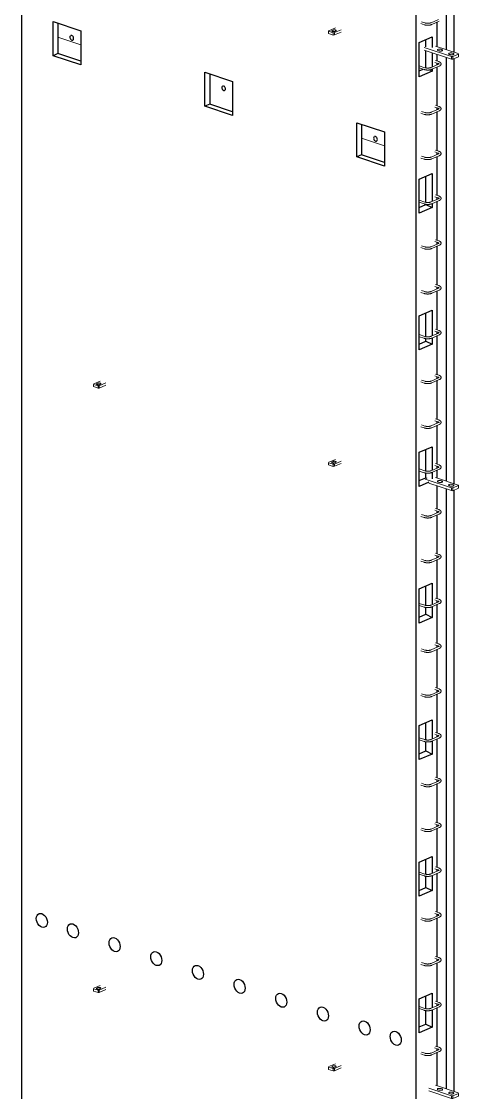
# Model space of a CAD drawing. Header units: millimetres. Extents: x -5423 to 14188, y 1067 to 21611.
# Drawn here: x 3057 to 4833, y 6083 to 10434 of the extents above; entities that cross this region are included whole.
import ezdxf

# ---------------------------------------------------------------- set-up
doc = ezdxf.new("R2010")
doc.units = ezdxf.units.MM
for name, color, linetype, lineweight in [('A-GENM', 13, 'Continuous', 18), ('A-WALL', 113, 'Continuous', 25), ('S-RBAR', 171, 'Continuous', 18)]:
    doc.layers.add(name, color=color, linetype=linetype, lineweight=lineweight)

# ---------------------------------------------------------------- blocks, each defined once
blk = doc.blocks.new('Rebar Bar - Part 2227165887-431004-3D Ortho')
at = {"layer": 'S-RBAR'}
blk.add_polyline3d([(9634.4, 13339.6, 0), (9634.2, 13338.9, 0), (9634.1, 13338.2, 0), (9634.1, 13337.4, 0), (9634.1, 13336.7, 0), (9634.2, 13336, 0), (9634.4, 13335.3, 0)], dxfattribs=at)
blk = doc.blocks.new('Rebar Bar - Part 3131074535-431004-3D Ortho')
at = {"layer": 'S-RBAR'}
blk.add_line((9782, 10370.1), (9875.4, 10339), dxfattribs=at)
blk = doc.blocks.new('Rebar Bar - Part 2227165887-V4-3D Ortho')
at = {"layer": 'S-RBAR'}
blk.add_polyline3d([(9634.4, 9153.9, 0), (9634.2, 9153.2, 0), (9634.1, 9152.5, 0), (9634.1, 9151.8, 0), (9634.1, 9151, 0), (9634.2, 9150.3, 0), (9634.4, 9149.6, 0), (9634.5, 9149.4, 0)], dxfattribs=at)
blk = doc.blocks.new('Rebar Bar - Part 981547073-431004-3D Ortho')
at = {"layer": 'S-RBAR'}
for p, q in [((11328.9, 13535.7), (11298.6, 13522.5)), ((11301.8, 13515.2), (11332.1, 13528.4))]:
    blk.add_line(p, q, dxfattribs=at)
blk = doc.blocks.new('Rebar Bar - Part 2227165887-V6-3D Ortho')
at = {"layer": 'S-RBAR'}
for points in [[(11301.8, 13515.2, 0), (11301.2, 13514.9, 0), (11300.5, 13514.7, 0), (11299.8, 13514.4, 0), (11299.1, 13514.2, 0), (11298.4, 13514, 0), (11297.7, 13513.8, 0), (11297, 13513.6, 0), (11296.2, 13513.4, 0), (11295.4, 13513.2, 0), (11294.6, 13513.1, 0), (11293.8, 13513, 0), (11293, 13512.8, 0), (11292.2, 13512.7, 0), (11291.4, 13512.6, 0), (11290.6, 13512.5, 0), (11289.7, 13512.4, 0), (11288.9, 13512.4, 0), (11288, 13512.3, 0), (11287.2, 13512.3, 0), (11286.3, 13512.3, 0), (11285.4, 13512.3, 0), (11284.6, 13512.3, 0), (11283.7, 13512.3, 0), (11282.9, 13512.3, 0), (11282, 13512.4, 0), (11281.2, 13512.4, 0), (11280.3, 13512.5, 0), (11279.5, 13512.6, 0), (11278.6, 13512.6, 0), (11277.8, 13512.8, 0), (11277, 13512.9, 0), (11276.2, 13513, 0), (11275.4, 13513.2, 0), (11274.6, 13513.3, 0), (11273.9, 13513.5, 0), (11273.1, 13513.7, 0), (11272.4, 13513.9, 0), (11271.6, 13514.1, 0), (11270.9, 13514.3, 0), (11270.8, 13514.3, 0)], [(11298.6, 13522.5, 0), (11298.2, 13522.3, 0), (11297.7, 13522.2, 0), (11297.3, 13522, 0), (11296.7, 13521.8, 0), (11296.2, 13521.7, 0), (11295.6, 13521.5, 0), (11295.1, 13521.4, 0), (11294.5, 13521.2, 0), (11293.8, 13521.1, 0), (11293.2, 13521, 0), (11292.5, 13520.8, 0), (11291.9, 13520.7, 0), (11291.2, 13520.6, 0), (11290.5, 13520.6, 0), (11289.8, 13520.5, 0), (11289.1, 13520.4, 0), (11288.3, 13520.4, 0), (11287.6, 13520.3, 0), (11286.9, 13520.3, 0), (11286.1, 13520.3, 0), (11285.4, 13520.3, 0), (11284.7, 13520.3, 0), (11283.9, 13520.3, 0), (11283.2, 13520.3, 0), (11282.5, 13520.3, 0), (11281.7, 13520.4, 0), (11281, 13520.4, 0), (11280.3, 13520.5, 0), (11279.6, 13520.6, 0), (11278.9, 13520.7, 0), (11278.2, 13520.8, 0), (11277.6, 13520.9, 0), (11276.9, 13521, 0), (11276.3, 13521.1, 0), (11275.7, 13521.3, 0), (11275.1, 13521.4, 0), (11274.5, 13521.6, 0), (11273.9, 13521.7, 0), (11273.4, 13521.9, 0), (11273.3, 13521.9, 0)]]:
    blk.add_polyline3d(points, dxfattribs=at)
blk = doc.blocks.new('Rebar Bar - Part 3131074535-V7-3D Ortho')
at = {"layer": 'S-RBAR'}
for p, q in [((11257, 13518.9), (11270.8, 13514.3)), ((11273.3, 13521.9), (11259.6, 13526.5))]:
    blk.add_line(p, q, dxfattribs=at)
blk = doc.blocks.new('Rebar Bar - Part 3166313199-431004-3D Ortho')
at = {"layer": 'S-RBAR'}
for p, q in [((11313.7, 13543.5), (11327.4, 13539)), ((11329.9, 13546.6), (11316.2, 13551.1))]:
    blk.add_line(p, q, dxfattribs=at)
blk = doc.blocks.new('Rebar Bar - Part 2227165887-V5-3D Ortho')
at = {"layer": 'S-RBAR'}
for points in [[(11331.5, 13536.7, 0), (11331.5, 13536.7, 0), (11331.4, 13536.8, 0), (11331.3, 13536.9, 0), (11331.2, 13537, 0), (11331, 13537.2, 0), (11330.8, 13537.3, 0), (11330.6, 13537.5, 0), (11330.3, 13537.7, 0), (11330, 13537.9, 0), (11329.7, 13538, 0), (11329.3, 13538.2, 0), (11328.9, 13538.4, 0), (11328.4, 13538.6, 0), (11328, 13538.8, 0), (11327.5, 13538.9, 0), (11327.4, 13539, 0)], [(11331.5, 13537.4, 0), (11331.5, 13537.4, 0), (11331.5, 13537.3, 0), (11331.4, 13537.3, 0), (11331.3, 13537.2, 0), (11331.2, 13537, 0), (11331, 13536.9, 0), (11330.8, 13536.7, 0), (11330.6, 13536.6, 0), (11330.3, 13536.4, 0), (11330, 13536.2, 0), (11329.7, 13536, 0), (11329.3, 13535.9, 0), (11328.9, 13535.7, 0)], [(11332.1, 13528.4, 0), (11332.7, 13528.6, 0), (11333.4, 13528.9, 0), (11333.9, 13529.3, 0), (11334.5, 13529.6, 0), (11335.1, 13529.9, 0), (11335.6, 13530.3, 0), (11336.1, 13530.7, 0), (11336.6, 13531.1, 0), (11337, 13531.6, 0), (11337.5, 13532, 0), (11337.9, 13532.5, 0), (11338.3, 13533.1, 0), (11338.6, 13533.7, 0), (11338.9, 13534.3, 0), (11339.1, 13534.9, 0), (11339.3, 13535.6, 0), (11339.4, 13536.3, 0), (11339.5, 13537.1, 0), (11339.4, 13537.8, 0), (11339.3, 13538.5, 0), (11339.1, 13539.2, 0), (11338.9, 13539.8, 0), (11338.6, 13540.4, 0), (11338.3, 13541, 0), (11337.9, 13541.6, 0), (11337.5, 13542.1, 0), (11337, 13542.5, 0), (11336.6, 13543, 0), (11336.1, 13543.4, 0), (11335.6, 13543.8, 0), (11335, 13544.2, 0), (11334.5, 13544.5, 0), (11333.9, 13544.8, 0), (11333.3, 13545.2, 0), (11332.7, 13545.4, 0), (11332.1, 13545.7, 0), (11331.4, 13546, 0), (11330.8, 13546.3, 0), (11330.1, 13546.5, 0), (11329.9, 13546.6, 0)]]:
    blk.add_polyline3d(points, dxfattribs=at)
blk = doc.blocks.new('Rebar Bar - Part 3131074535-V12-3D Ortho')
at = {"layer": 'S-RBAR'}
for p, q in [((11273.3, 11338.1), (11250.8, 11345.6)), ((11250.8, 11337.2), (11270.8, 11330.5))]:
    blk.add_line(p, q, dxfattribs=at)
blk = doc.blocks.new('Rebar Bar - Part 3131074535-V13-3D Ortho')
at = {"layer": 'S-RBAR'}
for p, q in [((11016.2, 9959.3), (11109.6, 9928.2)), ((11257, 9879.2), (11270.8, 9874.6)), ((11273.3, 9882.2), (11259.6, 9886.8))]:
    blk.add_line(p, q, dxfattribs=at)
blk = doc.blocks.new('Rebar Bar - Part 3166313199-V14-3D Ortho')
at = {"layer": 'S-RBAR'}
for p, q in [((11329.9, 6267.1), (11316.2, 6271.7)), ((11313.3, 6264.2), (11327.4, 6259.5))]:
    blk.add_line(p, q, dxfattribs=at)
blk = doc.blocks.new('RR spread anchor face based - RR-SA-2_5-150-V17-3D Ortho')
at = {"layer": 'A-GENM'}
for p, q in [((10883.9, 6188.1), (10882.5, 6186)), ((10882.5, 6186), (10901.3, 6179.8)), ((10882.5, 6176.8), (10882.5, 6186)), ((10910.2, 6199.5), (10883.9, 6188.1)), ((10896.8, 6189.1), (10900.8, 6190.8)), ((10901.3, 6179.8), (10906.4, 6180.6)), ((10901.3, 6170.5), (10901.3, 6179.8)), ((10906.4, 6180.6), (10932.8, 6192)), ((10932.8, 6182.8), (10906.4, 6171.3)), ((10906.4, 6180.6), (10906.4, 6171.3)), ((10911.3, 6187.3), (10907.3, 6185.6)), ((10901.3, 6170.5), (10882.5, 6176.8)), ((10906.4, 6171.3), (10901.3, 6170.5))]:
    blk.add_line(p, q, dxfattribs=at)
for points in [[(10907.3, 6185.6, 0), (10906, 6185.1, 0), (10904.3, 6184.8, 0), (10902.5, 6184.7, 0), (10900.7, 6184.7, 0), (10899, 6184.9, 0), (10897.5, 6185.3, 0), (10896.3, 6185.8, 0), (10895.4, 6186.5, 0), (10895.1, 6187.1, 0)], [(10895.2, 6187.8, 0), (10895.8, 6188.5, 0), (10896.8, 6189.1, 0)], [(10900.8, 6190.8, 0), (10902.1, 6191.2, 0), (10903.8, 6191.6, 0), (10905.6, 6191.7, 0), (10907.4, 6191.6, 0), (10909.1, 6191.4, 0), (10910.6, 6191, 0), (10911.8, 6190.5, 0), (10912.6, 6189.9, 0), (10913, 6189.2, 0), (10912.9, 6188.5, 0), (10912.3, 6187.9, 0), (10911.3, 6187.3, 0)]]:
    blk.add_polyline3d(points, dxfattribs=at)
blk = doc.blocks.new('RR spread anchor face based - RR-SA-2_5-150-1876458-3D Ortho')
at = {"layer": 'A-GENM'}
for p, q in [((10883.9, 12851.5), (10882.5, 12849.4)), ((10882.5, 12849.4), (10901.3, 12843.2)), ((10882.5, 12840.2), (10882.5, 12849.4)), ((10901.3, 12833.9), (10882.5, 12840.2)), ((10910.2, 12862.9), (10883.9, 12851.5)), ((10896.8, 12852.5), (10900.8, 12854.2)), ((10901.3, 12843.2), (10906.4, 12844)), ((10901.3, 12833.9), (10901.3, 12843.2)), ((10906.4, 12844), (10932.8, 12855.4)), ((10932.8, 12846.2), (10906.4, 12834.7)), ((10906.4, 12844), (10906.4, 12834.7)), ((10911.3, 12850.7), (10907.3, 12849)), ((10906.4, 12834.7), (10901.3, 12833.9))]:
    blk.add_line(p, q, dxfattribs=at)
for points in [[(10895.1, 12850.7, 0), (10895.2, 12851.2, 0), (10895.8, 12851.9, 0), (10896.8, 12852.5, 0)], [(10907.3, 12849, 0), (10906, 12848.5, 0), (10904.3, 12848.2, 0), (10902.5, 12848.1, 0), (10900.7, 12848.1, 0), (10899, 12848.3, 0), (10897.5, 12848.7, 0), (10896.3, 12849.2, 0), (10895.4, 12849.9, 0), (10895.1, 12850.5, 0)], [(10900.8, 12854.2, 0), (10902.1, 12854.6, 0), (10903.8, 12855, 0), (10905.6, 12855.1, 0), (10907.4, 12855, 0), (10909.1, 12854.8, 0), (10910.6, 12854.4, 0), (10911.8, 12853.9, 0), (10912.6, 12853.3, 0), (10913, 12852.6, 0), (10912.9, 12851.9, 0), (10912.3, 12851.3, 0), (10911.3, 12850.7, 0)]]:
    blk.add_polyline3d(points, dxfattribs=at)
blk = doc.blocks.new('RR spread anchor face based - RR-SA-4_0-180-1726831-3D Ortho')
at = {"layer": 'A-GENM'}
for p, q in [((11290.3, 6100.5), (11382.2, 6069.9)), ((11408.5, 6081.4), (11316.6, 6112)), ((11330.6, 6092.6), (11327.6, 6093.6)), ((11339.5, 6098.8), (11342.5, 6097.8)), ((11382.2, 6058.8), (11290.3, 6089.4)), ((11376.4, 6077.4), (11373.4, 6078.4)), ((11382.2, 6069.9), (11387.6, 6069.4)), ((11382.2, 6058.8), (11382.2, 6069.9)), ((11387.6, 6058.3), (11382.2, 6058.8)), ((11385.2, 6083.6), (11388.2, 6082.6)), ((11387.6, 6069.4), (11410.6, 6079.4)), ((11387.6, 6058.3), (11387.6, 6069.4)), ((11410.6, 6068.3), (11387.6, 6058.3)), ((11410.6, 6079.4), (11408.5, 6081.4)), ((11410.6, 6068.3), (11410.6, 6079.4))]:
    blk.add_line(p, q, dxfattribs=at)
for points in [[(11324.5, 6096.2, 0), (11324.7, 6096.9, 0), (11325.5, 6097.7, 0), (11326.8, 6098.5, 0), (11328.5, 6099.1, 0), (11330.6, 6099.5, 0), (11332.9, 6099.6, 0), (11335.3, 6099.6, 0), (11337.5, 6099.3, 0), (11339.5, 6098.8, 0)], [(11327.6, 6093.6, 0), (11326.1, 6094.3, 0), (11325, 6095.1, 0), (11324.6, 6096, 0)], [(11342.5, 6097.8, 0), (11344, 6097.1, 0), (11345.1, 6096.3, 0), (11345.5, 6095.5, 0), (11345.4, 6094.6, 0), (11344.6, 6093.7, 0), (11343.3, 6093, 0), (11341.6, 6092.4, 0), (11339.4, 6092, 0), (11337.1, 6091.8, 0), (11334.8, 6091.9, 0), (11332.6, 6092.2, 0), (11330.6, 6092.6, 0)], [(11370.3, 6081, 0), (11370.5, 6081.7, 0), (11371.2, 6082.5, 0), (11372.5, 6083.3, 0), (11374.3, 6083.8, 0), (11376.4, 6084.2, 0), (11378.7, 6084.4, 0), (11381, 6084.4, 0), (11383.3, 6084.1, 0), (11385.2, 6083.6, 0)], [(11373.4, 6078.4, 0), (11371.8, 6079.1, 0), (11370.8, 6079.9, 0), (11370.3, 6080.8, 0)], [(11388.2, 6082.6, 0), (11389.8, 6081.9, 0), (11390.8, 6081.1, 0), (11391.3, 6080.2, 0), (11391.1, 6079.3, 0), (11390.4, 6078.5, 0), (11389.1, 6077.7, 0), (11387.3, 6077.2, 0), (11385.2, 6076.8, 0), (11382.9, 6076.6, 0), (11380.6, 6076.6, 0), (11378.3, 6076.9, 0), (11376.4, 6077.4, 0)]]:
    blk.add_polyline3d(points, dxfattribs=at)
blk = doc.blocks.new('RR spread anchor face based - RR-SA-4_0-180-V20-3D Ortho')
at = {"layer": 'A-GENM'}
for p, q in [((11274.5, 8575.1), (11382.2, 8539.2)), ((11408.5, 8550.7), (11316.6, 8581.3)), ((11382.2, 8528.1), (11290.3, 8558.7)), ((11330.6, 8561.9), (11327.6, 8562.9)), ((11339.5, 8568.1), (11342.5, 8567.1)), ((11376.4, 8546.7), (11373.4, 8547.7)), ((11382.2, 8539.2), (11387.6, 8538.7)), ((11382.2, 8528.1), (11382.2, 8539.2)), ((11385.2, 8552.9), (11388.2, 8551.9)), ((11387.6, 8538.7), (11410.6, 8548.7)), ((11387.6, 8527.6), (11387.6, 8538.7)), ((11410.6, 8537.6), (11387.6, 8527.6)), ((11410.6, 8548.7), (11408.5, 8550.7)), ((11410.6, 8537.6), (11410.6, 8548.7)), ((11387.6, 8527.6), (11382.2, 8528.1))]:
    blk.add_line(p, q, dxfattribs=at)
for points in [[(11324.5, 8565.5, 0), (11324.7, 8566.2, 0), (11325.5, 8567, 0), (11326.8, 8567.8, 0), (11328.5, 8568.4, 0), (11330.6, 8568.8, 0), (11332.9, 8568.9, 0), (11335.3, 8568.9, 0), (11337.5, 8568.6, 0), (11339.5, 8568.1, 0)], [(11327.6, 8562.9, 0), (11326.1, 8563.6, 0), (11325, 8564.4, 0), (11324.6, 8565.3, 0)], [(11342.5, 8567.1, 0), (11344, 8566.4, 0), (11345.1, 8565.6, 0), (11345.5, 8564.7, 0), (11345.4, 8563.9, 0), (11344.6, 8563, 0), (11343.3, 8562.3, 0), (11341.6, 8561.7, 0), (11339.4, 8561.3, 0), (11337.1, 8561.1, 0), (11334.8, 8561.2, 0), (11332.6, 8561.4, 0), (11330.6, 8561.9, 0)], [(11370.3, 8550.3, 0), (11370.5, 8551, 0), (11371.2, 8551.8, 0), (11372.5, 8552.5, 0), (11374.3, 8553.1, 0), (11376.4, 8553.5, 0), (11378.7, 8553.7, 0), (11381, 8553.7, 0), (11383.3, 8553.4, 0), (11385.2, 8552.9, 0)], [(11373.4, 8547.7, 0), (11371.8, 8548.4, 0), (11370.8, 8549.2, 0), (11370.3, 8550.1, 0)], [(11388.2, 8551.9, 0), (11389.8, 8551.2, 0), (11390.8, 8550.4, 0), (11391.3, 8549.5, 0), (11391.1, 8548.6, 0), (11390.4, 8547.8, 0), (11389.1, 8547, 0), (11387.3, 8546.4, 0), (11385.2, 8546.1, 0), (11382.9, 8545.9, 0), (11380.6, 8545.9, 0), (11378.3, 8546.2, 0), (11376.4, 8546.7, 0)]]:
    blk.add_polyline3d(points, dxfattribs=at)
blk = doc.blocks.new('RR spread anchor face based - RR-SA-4_0-180-V21-3D Ortho')
at = {"layer": 'A-GENM'}
for p, q in [((11271.4, 10328.6), (11382.2, 10291.8)), ((11382.2, 10280.7), (11271.4, 10317.5)), ((11408.5, 10303.2), (11316.6, 10333.8)), ((11330.6, 10314.5), (11327.6, 10315.5)), ((11339.5, 10320.7), (11342.5, 10319.6)), ((11376.4, 10299.3), (11373.4, 10300.3)), ((11382.2, 10291.8), (11387.6, 10291.2)), ((11382.2, 10280.7), (11382.2, 10291.8)), ((11387.6, 10280.2), (11382.2, 10280.7)), ((11385.2, 10305.4), (11388.2, 10304.4)), ((11387.6, 10291.2), (11410.6, 10301.3)), ((11387.6, 10280.2), (11387.6, 10291.2)), ((11410.6, 10290.2), (11387.6, 10280.2)), ((11410.6, 10301.3), (11408.5, 10303.2)), ((11410.6, 10290.2), (11410.6, 10301.3))]:
    blk.add_line(p, q, dxfattribs=at)
for points in [[(11324.5, 10318.1, 0), (11324.7, 10318.7, 0), (11325.5, 10319.6, 0), (11326.8, 10320.3, 0), (11328.5, 10320.9, 0), (11330.6, 10321.3, 0), (11332.9, 10321.5, 0), (11335.3, 10321.4, 0), (11337.5, 10321.1, 0), (11339.5, 10320.7, 0)], [(11327.6, 10315.5, 0), (11326.1, 10316.2, 0), (11325, 10317, 0), (11324.6, 10317.8, 0)], [(11342.5, 10319.6, 0), (11344, 10319, 0), (11345.1, 10318.2, 0), (11345.5, 10317.3, 0), (11345.4, 10316.4, 0), (11344.6, 10315.6, 0), (11343.3, 10314.8, 0), (11341.6, 10314.2, 0), (11339.4, 10313.8, 0), (11337.1, 10313.7, 0), (11334.8, 10313.7, 0), (11332.6, 10314, 0), (11330.6, 10314.5, 0)], [(11370.3, 10302.8, 0), (11370.5, 10303.5, 0), (11371.2, 10304.4, 0), (11372.5, 10305.1, 0), (11374.3, 10305.7, 0), (11376.4, 10306.1, 0), (11378.7, 10306.3, 0), (11381, 10306.2, 0), (11383.3, 10305.9, 0), (11385.2, 10305.4, 0)], [(11373.4, 10300.3, 0), (11371.8, 10300.9, 0), (11370.8, 10301.7, 0), (11370.3, 10302.6, 0)], [(11388.2, 10304.4, 0), (11389.8, 10303.7, 0), (11390.8, 10302.9, 0), (11391.3, 10302.1, 0), (11391.1, 10301.2, 0), (11390.4, 10300.3, 0), (11389.1, 10299.6, 0), (11387.3, 10299, 0), (11385.2, 10298.6, 0), (11382.9, 10298.4, 0), (11380.6, 10298.5, 0), (11378.3, 10298.8, 0), (11376.4, 10299.3, 0)]]:
    blk.add_polyline3d(points, dxfattribs=at)

msp = doc.modelspace()

# ---------------------------------------------------------------- linework, layer by layer
at = {"layer": 'A-WALL'}
for p, q in [((3057.10601, 13489.20543), (3057.10601, 5745.58236)), ((4660.12831, 5212.06933), (4660.12831, 13008.40011)), ((4782.42011, 12757.39773), (4782.42011, 10319.41684)), ((4815.34273, 10308.45963), (4815.34273, 12751.72209)), ((3185.04676, 10433.50666), (3297.93565, 10395.93532)), ((3185.04676, 10294.78217), (3185.04676, 10433.50666)), ((3204.80135, 10426.932), (3204.80135, 10303.37033)), ((4745.73154, 10331.62742), (4745.73154, 10430.8263)), ((3297.93565, 10395.93532), (3297.93565, 10257.21083)), ((4673.29804, 10348.28887), (4725.97695, 10371.19061)), ((4700.57727, 10331.49271), (4700.57727, 10360.1483)), ((4725.97695, 10371.19061), (4725.97695, 10328.09354)), ((4673.29804, 10209.56437), (4673.29804, 10348.28887)), ((4700.57727, 10245.32109), (4700.57727, 10315.34048)), ((3204.80135, 10303.37033), (3185.04676, 10294.78217)), ((3297.93565, 10257.21083), (3185.04676, 10294.78217)), ((3297.93565, 10272.37365), (3204.80135, 10303.37033)), ((4725.97695, 10306.88703), (4725.97695, 10248.86087)), ((4745.73154, 10273.04602), (4745.73154, 10300.31237)), ((4782.42011, 10288.10179), (4782.42011, 8566.8641)), ((4815.34273, 9986.94636), (4815.34273, 10282.42615)), ((3802.17272, 10228.11667), (3915.06161, 10190.54533)), ((3802.17272, 10089.39218), (3802.17272, 10228.11667)), ((4673.20681, 10233.21449), (4688.93908, 10240.05398)), ((4725.97695, 10232.46612), (4673.29804, 10209.56437)), ((4716.23174, 10237.31863), (4725.97695, 10232.46612)), ((4725.97695, 10240.14282), (4725.97695, 10232.46612)), ((4745.73154, 10257.41198), (4745.73154, 10264.61914)), ((4745.73154, 10091.06004), (4745.73154, 10248.84032)), ((3821.92731, 10221.542), (3821.92731, 10097.98033)), ((3915.06161, 10190.54533), (3915.06161, 10051.82084)), ((3821.92731, 10097.98033), (3802.17272, 10089.39218)), ((3915.06161, 10066.98365), (3821.92731, 10097.98033)), ((3915.06161, 10051.82084), (3802.17272, 10089.39218)), ((4745.73154, 10075.426), (4745.73154, 10082.63316)), ((4745.73154, 9909.07406), (4745.73154, 10066.85434)), ((4419.29867, 10022.72667), (4532.18757, 9985.15533)), ((4419.29867, 9884.00218), (4419.29867, 10022.72667)), ((4439.05326, 10016.15201), (4439.05326, 9892.59034)), ((4532.18757, 9985.15533), (4532.18757, 9846.43084)), ((4815.34443, 9691.00152), (4815.34443, 9986.9471)), ((4439.05326, 9892.59034), (4419.29867, 9884.00218)), ((4532.18757, 9846.43084), (4419.29867, 9884.00218)), ((4532.18757, 9861.59366), (4439.05326, 9892.59034)), ((4745.73154, 9893.44002), (4745.73154, 9900.64718)), ((4745.73154, 9727.08808), (4745.73154, 9884.86836)), ((4673.29804, 9793.3909), (4725.97695, 9816.29265)), ((4673.29804, 9654.66641), (4673.29804, 9793.3909)), ((4700.57727, 9699.36315), (4700.57727, 9805.25033)), ((4725.97695, 9816.29265), (4725.97695, 9702.90293)), ((4745.73154, 9711.45404), (4745.73154, 9718.6612)), ((4673.21954, 9678.32207), (4700.57727, 9690.21563)), ((4725.97695, 9677.56815), (4673.29804, 9654.66641)), ((4700.57727, 9690.21563), (4700.57727, 9691.04769)), ((4700.57727, 9690.21563), (4725.97695, 9677.56815)), ((4725.97695, 9694.18488), (4725.97695, 9677.56815)), ((4745.73154, 9545.1021), (4745.73154, 9702.88238)), ((4815.34273, 8555.90689), (4815.34273, 9691.00078)), ((4745.73154, 9529.46806), (4745.73154, 9536.67521)), ((4745.73154, 9363.11612), (4745.73154, 9520.8964)), ((4745.73154, 9347.48208), (4745.73154, 9354.68923)), ((4745.73154, 9181.13014), (4745.73154, 9338.91041)), ((4673.29804, 9238.49294), (4725.97695, 9261.39468)), ((4673.29804, 9099.76844), (4673.29804, 9238.49294)), ((4700.57727, 9153.40521), (4700.57727, 9250.35237)), ((4725.97695, 9261.39468), (4725.97695, 9156.94498)), ((4700.57727, 9135.31766), (4700.57727, 9145.08975)), ((4725.97695, 9148.22694), (4725.97695, 9122.67019)), ((4745.73154, 9165.4961), (4745.73154, 9172.70325)), ((4745.73154, 8999.14416), (4745.73154, 9156.92443)), ((4673.29804, 9123.45823), (4700.57727, 9135.31766)), ((4725.97695, 9122.67019), (4673.29804, 9099.76844)), ((4700.57727, 9135.31766), (4725.97695, 9122.67019)), ((4745.73154, 8983.51012), (4745.73154, 8990.71727)), ((4745.73154, 8817.44181), (4745.73154, 8974.93845)), ((4745.73154, 8801.52414), (4745.73154, 8808.73129)), ((4745.73154, 8635.1722), (4745.73154, 8792.95247)), ((4673.29804, 8683.59497), (4725.97695, 8706.49672)), ((4725.97695, 8706.49672), (4725.97695, 8610.98704)), ((4673.29804, 8544.87048), (4673.29804, 8683.59497)), ((4700.57727, 8607.44726), (4700.57727, 8695.4544)), ((4745.73154, 8619.53816), (4745.73154, 8626.74531)), ((4673.29804, 8568.56026), (4700.57727, 8580.4197)), ((4700.57727, 8580.4197), (4700.57727, 8599.1318)), ((4700.57727, 8580.4197), (4704.64122, 8578.3961)), ((4725.97695, 8602.26899), (4725.97695, 8575.5408)), ((4745.73154, 8579.07468), (4745.73154, 8610.96649)), ((4712.80723, 8562.04679), (4673.29804, 8544.87048)), ((4745.73154, 8453.18622), (4745.73154, 8547.75963)), ((4782.42011, 8535.54905), (4782.42011, 6097.56815)), ((4815.34273, 6086.61095), (4815.34273, 8529.8734)), ((4745.73154, 8437.55217), (4745.73154, 8444.75933)), ((4745.73154, 8271.20023), (4745.73154, 8428.98051)), ((4745.73154, 8255.73124), (4745.73154, 8262.77335)), ((4745.73154, 8089.21425), (4745.73154, 8246.99453)), ((4673.29804, 8128.697), (4725.97695, 8151.59875)), ((4700.57727, 8061.48932), (4700.57727, 8140.55644)), ((4725.97695, 8151.59875), (4725.97695, 8065.0291)), ((4673.29804, 7989.97251), (4673.29804, 8128.697)), ((4700.57727, 8025.52173), (4700.57727, 8053.17386)), ((4725.97695, 8056.31105), (4725.97695, 8012.87426)), ((4745.73154, 8073.58021), (4745.73154, 8080.78737)), ((4745.73154, 7907.22827), (4745.73154, 8065.00855)), ((4673.29804, 8013.6623), (4700.57727, 8025.52173)), ((4725.97695, 8012.87426), (4673.29804, 7989.97251)), ((4700.57727, 8025.52173), (4725.97695, 8012.87426)), ((4745.73154, 7891.59423), (4745.73154, 7898.80139)), ((4745.73154, 7725.24229), (4745.73154, 7883.02257)), ((4745.73154, 7709.60825), (4745.73154, 7716.81541)), ((4745.73154, 7543.25631), (4745.73154, 7701.03659)), ((4673.29804, 7573.79904), (4725.97695, 7596.70078)), ((4673.29804, 7435.07455), (4673.29804, 7573.79904)), ((4700.57727, 7515.53138), (4700.57727, 7585.65847)), ((4725.97695, 7596.70078), (4725.97695, 7519.07116)), ((4745.73154, 7527.62227), (4745.73154, 7534.82943)), ((4700.57727, 7470.62376), (4700.57727, 7507.21592)), ((4725.97695, 7510.35311), (4725.97695, 7457.97629)), ((4745.73154, 7361.27033), (4745.73154, 7519.05061)), ((4673.29804, 7458.76433), (4700.57727, 7470.62376)), ((4725.97695, 7457.97629), (4673.29804, 7435.07455)), ((4700.57727, 7470.62376), (4725.97695, 7457.97629)), ((4745.73154, 7345.63629), (4745.73154, 7352.84344)), ((4745.73154, 7179.28435), (4745.73154, 7337.06462)), ((4745.73154, 7163.65031), (4745.73154, 7170.85746)), ((4745.73154, 6997.29837), (4745.73154, 7155.07864)), ((4673.29804, 7018.90107), (4725.97695, 7041.80282)), ((4673.29804, 6880.17658), (4673.29804, 7018.90107)), ((4700.57727, 6969.57344), (4700.57727, 7030.76051)), ((4725.97695, 7041.80282), (4725.97695, 6973.11321)), ((4725.97695, 6964.39517), (4725.97695, 6903.07833)), ((4745.73154, 6981.66433), (4745.73154, 6988.87148)), ((4745.73154, 6815.31239), (4745.73154, 6973.09266)), ((4700.57727, 6915.7258), (4700.57727, 6961.25798)), ((4673.29804, 6903.86637), (4700.57727, 6915.7258)), ((4725.97695, 6903.07833), (4673.29804, 6880.17658)), ((4700.57727, 6915.7258), (4725.97695, 6903.07833)), ((4745.73154, 6799.67835), (4745.73154, 6806.8855)), ((4745.73154, 6633.32641), (4745.73154, 6791.10668)), ((4745.73154, 6617.69237), (4745.73154, 6624.89952)), ((4745.73154, 6451.34043), (4745.73154, 6609.1207)), ((4673.29804, 6464.00311), (4725.97695, 6486.90485)), ((4725.97695, 6486.90485), (4725.97695, 6427.15527)), ((4673.29804, 6325.27862), (4673.29804, 6464.00311)), ((4700.57727, 6423.61549), (4700.57727, 6475.86254)), ((4745.73154, 6435.70639), (4745.73154, 6442.91354)), ((4700.57727, 6360.82783), (4700.57727, 6415.30003)), ((4725.97695, 6418.43722), (4725.97695, 6348.18036)), ((4745.73154, 6269.35445), (4745.73154, 6427.13472)), ((4673.29804, 6348.9684), (4700.57727, 6360.82783)), ((4700.57727, 6360.82783), (4725.97695, 6348.18036)), ((4725.97695, 6348.18036), (4673.29804, 6325.27862)), ((4745.73154, 6253.7204), (4745.73154, 6260.92756)), ((4745.73154, 6109.77873), (4745.73154, 6245.14874))]:
    msp.add_line(p, q, dxfattribs=at)
for points in [[(3255.92416, 10376.13002, 0), (3254.72815, 10374.61268, 0), (3253.97631, 10372.6324, 0), (3253.71987, 10370.32411, 0)], [(3253.71987, 10370.32411, 0), (3253.97631, 10367.84512, 0), (3254.72815, 10365.36438, 0), (3255.92416, 10363.05095, 0), (3257.48284, 10361.06247, 0), (3259.29795, 10359.53446, 0), (3261.2458, 10358.57105, 0), (3263.19365, 10358.2379, 0), (3265.00876, 10358.55771, 0), (3266.56743, 10359.50869, 0), (3267.76344, 10361.02602, 0), (3268.51528, 10363.00631, 0), (3268.77172, 10365.31459, 0)], [(3268.77172, 10365.31459, 0), (3268.51528, 10367.79358, 0), (3267.76344, 10370.27432, 0), (3266.56743, 10372.58776, 0), (3265.00876, 10374.57623, 0), (3263.19365, 10376.10424, 0), (3261.2458, 10377.06765, 0), (3259.29795, 10377.4008, 0), (3257.48284, 10377.08099, 0), (3257.25885, 10376.99019, 0)], [(3873.05012, 10170.74002, 0), (3871.85411, 10169.22269, 0), (3871.10227, 10167.2424, 0), (3870.84583, 10164.93411, 0)], [(3870.84583, 10164.93411, 0), (3871.10227, 10162.45513, 0), (3871.85411, 10159.97439, 0), (3873.05012, 10157.66095, 0), (3874.60879, 10155.67247, 0), (3876.4239, 10154.14446, 0), (3878.37175, 10153.18106, 0), (3880.31961, 10152.84791, 0), (3882.13472, 10153.16772, 0), (3883.69339, 10154.11869, 0), (3884.8894, 10155.63602, 0), (3885.64124, 10157.61631, 0), (3885.89768, 10159.9246, 0)], [(3885.89768, 10159.9246, 0), (3885.64124, 10162.40358, 0), (3884.8894, 10164.88432, 0), (3883.69339, 10167.19776, 0), (3882.13472, 10169.18624, 0), (3880.31961, 10170.71425, 0), (3878.37175, 10171.67766, 0), (3876.4239, 10172.01081, 0), (3874.60879, 10171.691, 0), (3874.38481, 10171.60019, 0)], [(4490.17608, 9965.35003, 0), (4488.98007, 9963.83269, 0), (4488.22822, 9961.85241, 0), (4487.97178, 9959.54412, 0)], [(4503.02364, 9954.5346, 0), (4502.7672, 9957.01359, 0), (4502.01535, 9959.49433, 0), (4500.81934, 9961.80777, 0), (4499.26067, 9963.79624, 0), (4497.44556, 9965.32425, 0), (4495.49771, 9966.28766, 0), (4493.54986, 9966.62081, 0), (4491.73475, 9966.301, 0), (4491.51076, 9966.2102, 0)], [(4487.97178, 9959.54412, 0), (4488.22822, 9957.06513, 0), (4488.98007, 9954.58439, 0), (4490.17608, 9952.27096, 0), (4491.73475, 9950.28248, 0), (4493.54986, 9948.75447, 0), (4495.49771, 9947.79106, 0), (4497.44556, 9947.45791, 0), (4499.26067, 9947.77772, 0), (4500.81934, 9948.7287, 0), (4502.01535, 9950.24603, 0), (4502.7672, 9952.22632, 0), (4503.02364, 9954.5346, 0)], [(3139.51491, 6753.96482, 0), (3133.67135, 6756.85504, 0), (3128.22602, 6761.43906, 0), (3123.55, 6767.4045, 0), (3119.96197, 6774.34481, 0), (3117.70645, 6781.78703, 0), (3116.93713, 6789.22398, 0), (3117.70645, 6796.14885, 0), (3119.96197, 6802.08971, 0), (3123.55, 6806.64171, 0), (3128.22602, 6809.49464, 0), (3133.67135, 6810.45407, 0), (3139.51491, 6809.45461, 0)], [(3139.51491, 6809.45461, 0), (3145.35846, 6806.56439, 0), (3150.80379, 6801.98037, 0), (3155.47981, 6796.01493, 0), (3159.06784, 6789.07462, 0), (3161.32336, 6781.6324, 0), (3162.09268, 6774.19545, 0), (3161.32336, 6767.27058, 0), (3159.06784, 6761.32972, 0), (3155.47981, 6756.77772, 0), (3150.80379, 6753.9248, 0), (3145.35846, 6752.96537, 0), (3139.51491, 6753.96482, 0)], [(3265.95047, 6711.88492, 0), (3260.10691, 6714.77514, 0), (3254.66158, 6719.35916, 0), (3249.98557, 6725.3246, 0), (3246.39754, 6732.26491, 0), (3244.14201, 6739.70713, 0), (3243.37269, 6747.14408, 0), (3244.14201, 6754.06895, 0), (3246.39754, 6760.00981, 0), (3249.98557, 6764.56181, 0), (3254.66158, 6767.41474, 0), (3260.10691, 6768.37416, 0), (3265.95047, 6767.37471, 0)], [(3265.95047, 6767.37471, 0), (3271.79403, 6764.48449, 0), (3277.23936, 6759.90047, 0), (3281.91537, 6753.93503, 0), (3285.5034, 6746.99472, 0), (3287.75893, 6739.5525, 0), (3288.52825, 6732.11555, 0), (3287.75893, 6725.19068, 0), (3285.5034, 6719.24982, 0), (3281.91537, 6714.69782, 0), (3277.23936, 6711.84489, 0), (3271.79403, 6710.88547, 0), (3265.95047, 6711.88492, 0)], [(3435.28381, 6655.52791, 0), (3429.44025, 6658.41813, 0), (3423.99492, 6663.00215, 0), (3419.31891, 6668.96759, 0), (3415.73088, 6675.9079, 0), (3413.47535, 6683.35012, 0), (3412.70603, 6690.78707, 0), (3413.47535, 6697.71194, 0), (3415.73088, 6703.6528, 0), (3419.31891, 6708.2048, 0), (3423.99492, 6711.05772, 0), (3429.44025, 6712.01715, 0), (3435.28381, 6711.0177, 0)], [(3435.28381, 6711.0177, 0), (3441.12737, 6708.12748, 0), (3446.5727, 6703.54346, 0), (3451.24871, 6697.57802, 0), (3454.83674, 6690.63771, 0), (3457.09227, 6683.19549, 0), (3457.86159, 6675.75854, 0), (3457.09227, 6668.83367, 0), (3454.83674, 6662.89281, 0), (3451.24871, 6658.34081, 0), (3446.5727, 6655.48788, 0), (3441.12737, 6654.52845, 0), (3435.28381, 6655.52791, 0)], [(3604.61715, 6599.1709, 0), (3598.77359, 6602.06112, 0), (3593.32826, 6606.64514, 0), (3588.65225, 6612.61058, 0), (3585.06422, 6619.55089, 0), (3582.80869, 6626.99311, 0), (3582.03937, 6634.43006, 0), (3582.80869, 6641.35493, 0), (3585.06422, 6647.29579, 0), (3588.65225, 6651.84779, 0), (3593.32826, 6654.70071, 0), (3598.77359, 6655.66014, 0), (3604.61715, 6654.66069, 0)], [(3604.61715, 6654.66069, 0), (3610.46071, 6651.77047, 0), (3615.90604, 6647.18645, 0), (3620.58205, 6641.22101, 0), (3624.17008, 6634.2807, 0), (3626.42561, 6626.83848, 0), (3627.19493, 6619.40153, 0), (3626.42561, 6612.47666, 0), (3624.17008, 6606.5358, 0), (3620.58205, 6601.9838, 0), (3615.90604, 6599.13087, 0), (3610.46071, 6598.17144, 0), (3604.61715, 6599.1709, 0)], [(3773.95049, 6542.81388, 0), (3768.10693, 6545.7041, 0), (3762.6616, 6550.28813, 0), (3757.98559, 6556.25357, 0), (3754.39756, 6563.19388, 0), (3752.14203, 6570.6361, 0), (3751.37271, 6578.07305, 0), (3752.14203, 6584.99792, 0), (3754.39756, 6590.93878, 0), (3757.98559, 6595.49078, 0), (3762.4643, 6598.26767, 0)], [(3762.6616, 6598.3437, 0), (3768.10693, 6599.30313, 0), (3773.95049, 6598.30368, 0)], [(3773.95049, 6598.30368, 0), (3779.79405, 6595.41346, 0), (3785.23938, 6590.82944, 0), (3789.91539, 6584.864, 0), (3793.50342, 6577.92368, 0), (3795.75895, 6570.48146, 0), (3796.52827, 6563.04451, 0), (3795.75895, 6556.11965, 0), (3793.50342, 6550.17879, 0), (3789.91539, 6545.62679, 0), (3785.23938, 6542.77386, 0), (3779.79405, 6541.81443, 0), (3773.95049, 6542.81388, 0)], [(3943.28383, 6486.45687, 0), (3937.44027, 6489.34709, 0), (3931.99494, 6493.93112, 0), (3927.31893, 6499.89656, 0), (3923.7309, 6506.83687, 0), (3921.47537, 6514.27909, 0), (3920.70605, 6521.71604, 0), (3921.47537, 6528.64091, 0), (3923.7309, 6534.58177, 0), (3927.31893, 6539.13377, 0), (3931.99494, 6541.98669, 0), (3937.44027, 6542.94612, 0), (3943.28383, 6541.94667, 0)], [(3943.28383, 6541.94667, 0), (3949.12739, 6539.05645, 0), (3954.57272, 6534.47242, 0), (3959.24873, 6528.50699, 0), (3962.83676, 6521.56667, 0), (3965.09229, 6514.12445, 0), (3965.86161, 6506.6875, 0), (3965.09229, 6499.76264, 0), (3962.83676, 6493.82178, 0), (3959.24873, 6489.26978, 0), (3954.57272, 6486.41685, 0), (3949.12739, 6485.45742, 0), (3943.28383, 6486.45687, 0)], [(4112.61718, 6430.09986, 0), (4106.77362, 6432.99008, 0), (4101.32829, 6437.57411, 0), (4096.65227, 6443.53955, 0), (4093.06425, 6450.47986, 0), (4090.80872, 6457.92208, 0), (4090.0394, 6465.35903, 0), (4090.80872, 6472.28389, 0), (4093.06425, 6478.22476, 0), (4096.65227, 6482.77676, 0), (4101.32829, 6485.62968, 0), (4106.77362, 6486.58911, 0), (4112.61718, 6485.58966, 0)], [(4112.61718, 6485.58966, 0), (4118.46073, 6482.69944, 0), (4123.90606, 6478.11541, 0), (4128.58208, 6472.14998, 0), (4132.17011, 6465.20966, 0), (4134.42564, 6457.76744, 0), (4135.19495, 6450.33049, 0), (4134.42564, 6443.40563, 0), (4132.17011, 6437.46476, 0), (4128.58208, 6432.91277, 0), (4123.90606, 6430.05984, 0), (4118.46073, 6429.10041, 0), (4112.61718, 6430.09986, 0)], [(4281.95052, 6373.74285, 0), (4276.10696, 6376.63307, 0), (4270.66163, 6381.2171, 0), (4265.98562, 6387.18253, 0), (4262.39759, 6394.12285, 0), (4260.14206, 6401.56507, 0), (4259.37274, 6409.00202, 0), (4260.14206, 6415.92688, 0), (4262.39759, 6421.86775, 0), (4265.98562, 6426.41975, 0), (4270.66163, 6429.27267, 0), (4276.10696, 6430.2321, 0), (4281.95052, 6429.23265, 0)], [(4281.95052, 6429.23265, 0), (4287.79408, 6426.34243, 0), (4293.23941, 6421.7584, 0), (4297.91542, 6415.79297, 0), (4301.50345, 6408.85265, 0), (4303.75898, 6401.41043, 0), (4304.5283, 6393.97348, 0), (4303.75898, 6387.04862, 0), (4301.50345, 6381.10775, 0), (4297.91542, 6376.55575, 0), (4293.23941, 6373.70283, 0), (4287.79408, 6372.7434, 0), (4281.95052, 6373.74285, 0)], [(4451.28386, 6317.38584, 0), (4445.4403, 6320.27606, 0), (4439.99497, 6324.86009, 0), (4435.31896, 6330.82552, 0), (4431.73093, 6337.76584, 0), (4429.4754, 6345.20806, 0), (4428.70608, 6352.64501, 0), (4429.4754, 6359.56987, 0), (4431.73093, 6365.51074, 0), (4435.31896, 6370.06273, 0), (4439.99497, 6372.91566, 0), (4445.4403, 6373.87509, 0), (4451.28386, 6372.87564, 0)], [(4451.28386, 6372.87564, 0), (4457.12742, 6369.98542, 0), (4462.57275, 6365.40139, 0), (4467.24876, 6359.43595, 0), (4470.83679, 6352.49564, 0), (4473.09232, 6345.05342, 0), (4473.86164, 6337.61647, 0), (4473.09232, 6330.69161, 0), (4470.83679, 6324.75074, 0), (4467.24876, 6320.19874, 0), (4462.57275, 6317.34582, 0), (4457.12742, 6316.38639, 0), (4451.28386, 6317.38584, 0)], [(4577.71942, 6275.30594, 0), (4571.87586, 6278.19616, 0), (4566.43053, 6282.78019, 0), (4561.75452, 6288.74562, 0), (4558.16649, 6295.68594, 0), (4555.91096, 6303.12816, 0), (4555.14164, 6310.56511, 0), (4555.91096, 6317.48997, 0), (4558.16649, 6323.43083, 0), (4561.75452, 6327.98283, 0), (4566.43053, 6330.83576, 0), (4571.87586, 6331.79519, 0), (4577.71942, 6330.79574, 0)], [(4577.71942, 6330.79574, 0), (4583.56298, 6327.90552, 0), (4589.00831, 6323.32149, 0), (4593.68432, 6317.35605, 0), (4597.27235, 6310.41574, 0), (4599.52788, 6302.97352, 0), (4600.2972, 6295.53657, 0), (4599.52788, 6288.6117, 0), (4597.27235, 6282.67084, 0), (4593.68432, 6278.11884, 0), (4589.00831, 6275.26592, 0), (4583.56298, 6274.30649, 0), (4577.71942, 6275.30594, 0)]]:
    msp.add_polyline3d(points, dxfattribs=at)

# ---------------------------------------------------------------- block references
at = {"layer": 'A-GENM'}
for name, p in [('RR spread anchor face based - RR-SA-2_5-150-1876458-3D Ortho', (-6577.45589, -2455.4235)), ('RR spread anchor face based - RR-SA-4_0-180-V21-3D Ortho', (-6577.45589, 0)), ('RR spread anchor face based - RR-SA-2_5-150-1876458-3D Ortho', (-7533.24853, -3889.87222)), ('RR spread anchor face based - RR-SA-2_5-150-1876458-3D Ortho', (-6577.45589, -4207.97624)), ('RR spread anchor face based - RR-SA-4_0-180-V20-3D Ortho', (-6577.45589, 0)), ('RR spread anchor face based - RR-SA-2_5-150-1876458-3D Ortho', (-7533.24853, -6345.29572)), ('RR spread anchor face based - RR-SA-2_5-150-V17-3D Ortho', (-6577.45589, 0)), ('RR spread anchor face based - RR-SA-4_0-180-1726831-3D Ortho', (-6577.45589, 0))]:
    msp.add_blockref(name, p, dxfattribs=at)
at = {"layer": 'S-RBAR'}
for name, p in [('Rebar Bar - Part 2227165887-431004-3D Ortho', (-6577.45589, -2911.77569)), ('Rebar Bar - Part 3131074535-V7-3D Ortho', (-6577.45589, -3093.76167)), ('Rebar Bar - Part 2227165887-V6-3D Ortho', (-6577.45589, -3093.76167)), ('Rebar Bar - Part 981547073-431004-3D Ortho', (-6577.45589, -3093.76167)), ('Rebar Bar - Part 3131074535-431004-3D Ortho', (-6577.45589, 0)), ('Rebar Bar - Part 3166313199-431004-3D Ortho', (-6577.45589, -3275.74766)), ('Rebar Bar - Part 2227165887-V5-3D Ortho', (-6577.45589, -3275.74766)), ('Rebar Bar - Part 2227165887-431004-3D Ortho', (-6577.45589, -3093.76167)), ('Rebar Bar - Part 3131074535-V12-3D Ortho', (-6577.45589, -1091.91589)), ('Rebar Bar - Part 2227165887-V6-3D Ortho', (-6577.45589, -3275.74766)), ('Rebar Bar - Part 981547073-431004-3D Ortho', (-6577.45589, -3275.74766)), ('Rebar Bar - Part 2227165887-431004-3D Ortho', (-6577.45589, -3275.74766)), ('Rebar Bar - Part 3131074535-V7-3D Ortho', (-6577.45589, -3457.73364)), ('Rebar Bar - Part 2227165887-V6-3D Ortho', (-6577.45589, -3457.73364)), ('Rebar Bar - Part 981547073-431004-3D Ortho', (-6577.45589, -3457.73364)), ('Rebar Bar - Part 3166313199-431004-3D Ortho', (-6577.45589, -3457.73364)), ('Rebar Bar - Part 2227165887-V5-3D Ortho', (-6577.45589, -3457.73364)), ('Rebar Bar - Part 3131074535-V13-3D Ortho', (-6577.45589, 0)), ('Rebar Bar - Part 2227165887-431004-3D Ortho', (-6577.45589, -3457.73364)), ('Rebar Bar - Part 2227165887-V6-3D Ortho', (-6577.45589, -3639.71962)), ('Rebar Bar - Part 981547073-431004-3D Ortho', (-6577.45589, -3639.71962)), ('Rebar Bar - Part 3166313199-431004-3D Ortho', (-6577.45589, -3639.71962)), ('Rebar Bar - Part 2227165887-V5-3D Ortho', (-6577.45589, -3639.71962)), ('Rebar Bar - Part 3131074535-V12-3D Ortho', (-6577.45589, -1637.87383)), ('Rebar Bar - Part 981547073-431004-3D Ortho', (-6577.45589, -3821.7056)), ('Rebar Bar - Part 3166313199-431004-3D Ortho', (-6577.45589, -3821.7056)), ('Rebar Bar - Part 2227165887-V5-3D Ortho', (-6577.45589, -3821.7056)), ('Rebar Bar - Part 2227165887-431004-3D Ortho', (-6577.45589, -3639.71962)), ('Rebar Bar - Part 2227165887-V6-3D Ortho', (-6577.45589, -3821.7056)), ('Rebar Bar - Part 981547073-431004-3D Ortho', (-6577.45589, -4003.69158)), ('Rebar Bar - Part 3166313199-431004-3D Ortho', (-6577.45589, -4003.69158)), ('Rebar Bar - Part 2227165887-V5-3D Ortho', (-6577.45589, -4003.69158)), ('Rebar Bar - Part 2227165887-431004-3D Ortho', (-6577.45589, -3821.7056)), ('Rebar Bar - Part 3131074535-V7-3D Ortho', (-6577.45589, -4003.69158)), ('Rebar Bar - Part 2227165887-V6-3D Ortho', (-6577.45589, -4003.69158)), ('Rebar Bar - Part 3166313199-431004-3D Ortho', (-6577.45589, -4185.67756)), ('Rebar Bar - Part 2227165887-V5-3D Ortho', (-6577.45589, -4185.67756)), ('Rebar Bar - Part 2227165887-431004-3D Ortho', (-6577.45589, -4003.69158)), ('Rebar Bar - Part 3131074535-V7-3D Ortho', (-6577.45589, -4185.67756)), ('Rebar Bar - Part 2227165887-V6-3D Ortho', (-6577.45589, -4185.67756)), ('Rebar Bar - Part 981547073-431004-3D Ortho', (-6577.45589, -4185.67756)), ('Rebar Bar - Part 3166313199-431004-3D Ortho', (-6577.45589, -4367.66354)), ('Rebar Bar - Part 2227165887-V4-3D Ortho', (-6577.45589, 0)), ('Rebar Bar - Part 3131074535-V12-3D Ortho', (-6577.45589, -2183.83177)), ('Rebar Bar - Part 2227165887-V6-3D Ortho', (-6577.45589, -4367.66354)), ('Rebar Bar - Part 981547073-431004-3D Ortho', (-6577.45589, -4367.66354)), ('Rebar Bar - Part 2227165887-V5-3D Ortho', (-6577.45589, -4367.66354)), ('Rebar Bar - Part 2227165887-431004-3D Ortho', (-6577.45589, -4367.66354)), ('Rebar Bar - Part 3131074535-V7-3D Ortho', (-6577.45589, -4549.64952)), ('Rebar Bar - Part 2227165887-V6-3D Ortho', (-6577.45589, -4549.64952)), ('Rebar Bar - Part 981547073-431004-3D Ortho', (-6577.45589, -4549.64952)), ('Rebar Bar - Part 3166313199-431004-3D Ortho', (-6577.45589, -4549.64952)), ('Rebar Bar - Part 2227165887-V5-3D Ortho', (-6577.45589, -4549.64952)), ('Rebar Bar - Part 3131074535-V7-3D Ortho', (-6577.45589, -4731.6355)), ('Rebar Bar - Part 2227165887-V6-3D Ortho', (-6577.45589, -4731.6355)), ('Rebar Bar - Part 981547073-431004-3D Ortho', (-6577.45589, -4731.6355)), ('Rebar Bar - Part 3166313199-431004-3D Ortho', (-6577.45589, -4731.6355)), ('Rebar Bar - Part 2227165887-V5-3D Ortho', (-6577.45589, -4731.6355)), ('Rebar Bar - Part 2227165887-431004-3D Ortho', (-6577.45589, -4549.64952)), ('Rebar Bar - Part 981547073-431004-3D Ortho', (-6577.45589, -4913.62148)), ('Rebar Bar - Part 3166313199-431004-3D Ortho', (-6577.45589, -4913.62148)), ('Rebar Bar - Part 2227165887-V5-3D Ortho', (-6577.45589, -4913.62148)), ('Rebar Bar - Part 2227165887-431004-3D Ortho', (-6577.45589, -4731.6355)), ('Rebar Bar - Part 3131074535-V12-3D Ortho', (-6577.45589, -2729.78971)), ('Rebar Bar - Part 2227165887-V6-3D Ortho', (-6577.45589, -4913.62148)), ('Rebar Bar - Part 3166313199-431004-3D Ortho', (-6577.45589, -5095.60746)), ('Rebar Bar - Part 2227165887-V5-3D Ortho', (-6577.45589, -5095.60746)), ('Rebar Bar - Part 2227165887-431004-3D Ortho', (-6577.45589, -4913.62148)), ('Rebar Bar - Part 3131074535-V7-3D Ortho', (-6577.45589, -5095.60746)), ('Rebar Bar - Part 2227165887-V6-3D Ortho', (-6577.45589, -5095.60746)), ('Rebar Bar - Part 981547073-431004-3D Ortho', (-6577.45589, -5095.60746)), ('Rebar Bar - Part 3166313199-431004-3D Ortho', (-6577.45589, -5277.59344)), ('Rebar Bar - Part 2227165887-V5-3D Ortho', (-6577.45589, -5277.59344)), ('Rebar Bar - Part 2227165887-431004-3D Ortho', (-6577.45589, -5095.60746)), ('Rebar Bar - Part 3131074535-V7-3D Ortho', (-6577.45589, -5277.59344)), ('Rebar Bar - Part 2227165887-V6-3D Ortho', (-6577.45589, -5277.59344)), ('Rebar Bar - Part 981547073-431004-3D Ortho', (-6577.45589, -5277.59344)), ('Rebar Bar - Part 2227165887-431004-3D Ortho', (-6577.45589, -5277.59344)), ('Rebar Bar - Part 3131074535-V12-3D Ortho', (-6577.45589, -3275.74766)), ('Rebar Bar - Part 2227165887-V6-3D Ortho', (-6577.45589, -5459.57943)), ('Rebar Bar - Part 981547073-431004-3D Ortho', (-6577.45589, -5459.57943)), ('Rebar Bar - Part 3166313199-431004-3D Ortho', (-6577.45589, -5459.57943)), ('Rebar Bar - Part 2227165887-V5-3D Ortho', (-6577.45589, -5459.57943)), ('Rebar Bar - Part 2227165887-431004-3D Ortho', (-6577.45589, -5459.57943)), ('Rebar Bar - Part 3131074535-V7-3D Ortho', (-6577.45589, -5641.56541)), ('Rebar Bar - Part 2227165887-V6-3D Ortho', (-6577.45589, -5641.56541)), ('Rebar Bar - Part 981547073-431004-3D Ortho', (-6577.45589, -5641.56541)), ('Rebar Bar - Part 3166313199-431004-3D Ortho', (-6577.45589, -5641.56541)), ('Rebar Bar - Part 2227165887-V5-3D Ortho', (-6577.45589, -5641.56541)), ('Rebar Bar - Part 3131074535-V7-3D Ortho', (-6577.45589, -5823.55139)), ('Rebar Bar - Part 981547073-431004-3D Ortho', (-6577.45589, -5823.55139)), ('Rebar Bar - Part 3166313199-431004-3D Ortho', (-6577.45589, -5823.55139)), ('Rebar Bar - Part 2227165887-V5-3D Ortho', (-6577.45589, -5823.55139)), ('Rebar Bar - Part 2227165887-431004-3D Ortho', (-6577.45589, -5641.56541)), ('Rebar Bar - Part 2227165887-V6-3D Ortho', (-6577.45589, -5823.55139)), ('Rebar Bar - Part 981547073-431004-3D Ortho', (-6577.45589, -6005.53737)), ('Rebar Bar - Part 3166313199-431004-3D Ortho', (-6577.45589, -6005.53737)), ('Rebar Bar - Part 2227165887-V5-3D Ortho', (-6577.45589, -6005.53737)), ('Rebar Bar - Part 2227165887-431004-3D Ortho', (-6577.45589, -5823.55139)), ('Rebar Bar - Part 3131074535-V12-3D Ortho', (-6577.45589, -3821.7056)), ('Rebar Bar - Part 2227165887-V6-3D Ortho', (-6577.45589, -6005.53737)), ('Rebar Bar - Part 3166313199-431004-3D Ortho', (-6577.45589, -6187.52335)), ('Rebar Bar - Part 2227165887-V5-3D Ortho', (-6577.45589, -6187.52335)), ('Rebar Bar - Part 2227165887-431004-3D Ortho', (-6577.45589, -6005.53737)), ('Rebar Bar - Part 3131074535-V7-3D Ortho', (-6577.45589, -6187.52335)), ('Rebar Bar - Part 2227165887-V6-3D Ortho', (-6577.45589, -6187.52335)), ('Rebar Bar - Part 981547073-431004-3D Ortho', (-6577.45589, -6187.52335)), ('Rebar Bar - Part 3166313199-431004-3D Ortho', (-6577.45589, -6369.50933)), ('Rebar Bar - Part 2227165887-431004-3D Ortho', (-6577.45589, -6187.52335)), ('Rebar Bar - Part 3131074535-V7-3D Ortho', (-6577.45589, -6369.50933)), ('Rebar Bar - Part 2227165887-V6-3D Ortho', (-6577.45589, -6369.50933)), ('Rebar Bar - Part 981547073-431004-3D Ortho', (-6577.45589, -6369.50933)), ('Rebar Bar - Part 2227165887-V5-3D Ortho', (-6577.45589, -6369.50933)), ('Rebar Bar - Part 2227165887-431004-3D Ortho', (-6577.45589, -6369.50933)), ('Rebar Bar - Part 3131074535-V12-3D Ortho', (-6577.45589, -4367.66354)), ('Rebar Bar - Part 2227165887-V6-3D Ortho', (-6577.45589, -6551.49531)), ('Rebar Bar - Part 981547073-431004-3D Ortho', (-6577.45589, -6551.49531)), ('Rebar Bar - Part 3166313199-431004-3D Ortho', (-6577.45589, -6551.49531)), ('Rebar Bar - Part 2227165887-V5-3D Ortho', (-6577.45589, -6551.49531)), ('Rebar Bar - Part 3131074535-V7-3D Ortho', (-6577.45589, -6733.48129)), ('Rebar Bar - Part 2227165887-V6-3D Ortho', (-6577.45589, -6733.48129)), ('Rebar Bar - Part 981547073-431004-3D Ortho', (-6577.45589, -6733.48129)), ('Rebar Bar - Part 3166313199-431004-3D Ortho', (-6577.45589, -6733.48129)), ('Rebar Bar - Part 2227165887-V5-3D Ortho', (-6577.45589, -6733.48129)), ('Rebar Bar - Part 2227165887-431004-3D Ortho', (-6577.45589, -6551.49531)), ('Rebar Bar - Part 981547073-431004-3D Ortho', (-6577.45589, -6915.46727)), ('Rebar Bar - Part 3166313199-431004-3D Ortho', (-6577.45589, -6915.46727)), ('Rebar Bar - Part 2227165887-V5-3D Ortho', (-6577.45589, -6915.46727)), ('Rebar Bar - Part 2227165887-431004-3D Ortho', (-6577.45589, -6733.48129)), ('Rebar Bar - Part 3131074535-V7-3D Ortho', (-6577.45589, -6915.46727)), ('Rebar Bar - Part 2227165887-V6-3D Ortho', (-6577.45589, -6915.46727)), ('Rebar Bar - Part 3166313199-431004-3D Ortho', (-6577.45589, -7097.45325)), ('Rebar Bar - Part 2227165887-V5-3D Ortho', (-6577.45589, -7097.45325)), ('Rebar Bar - Part 2227165887-431004-3D Ortho', (-6577.45589, -6915.46727)), ('Rebar Bar - Part 3131074535-V12-3D Ortho', (-6577.45589, -4913.62148)), ('Rebar Bar - Part 2227165887-V6-3D Ortho', (-6577.45589, -7097.45325)), ('Rebar Bar - Part 981547073-431004-3D Ortho', (-6577.45589, -7097.45325)), ('Rebar Bar - Part 3166313199-V14-3D Ortho', (-6577.45589, 0)), ('Rebar Bar - Part 2227165887-V5-3D Ortho', (-6577.45589, -7279.43923)), ('Rebar Bar - Part 2227165887-431004-3D Ortho', (-6577.45589, -7097.45325)), ('Rebar Bar - Part 3131074535-V7-3D Ortho', (-6577.45589, -7279.43923)), ('Rebar Bar - Part 2227165887-V6-3D Ortho', (-6577.45589, -7279.43923)), ('Rebar Bar - Part 981547073-431004-3D Ortho', (-6577.45589, -7279.43923))]:
    msp.add_blockref(name, p, dxfattribs=at)

doc.saveas('drawing.dxf')
